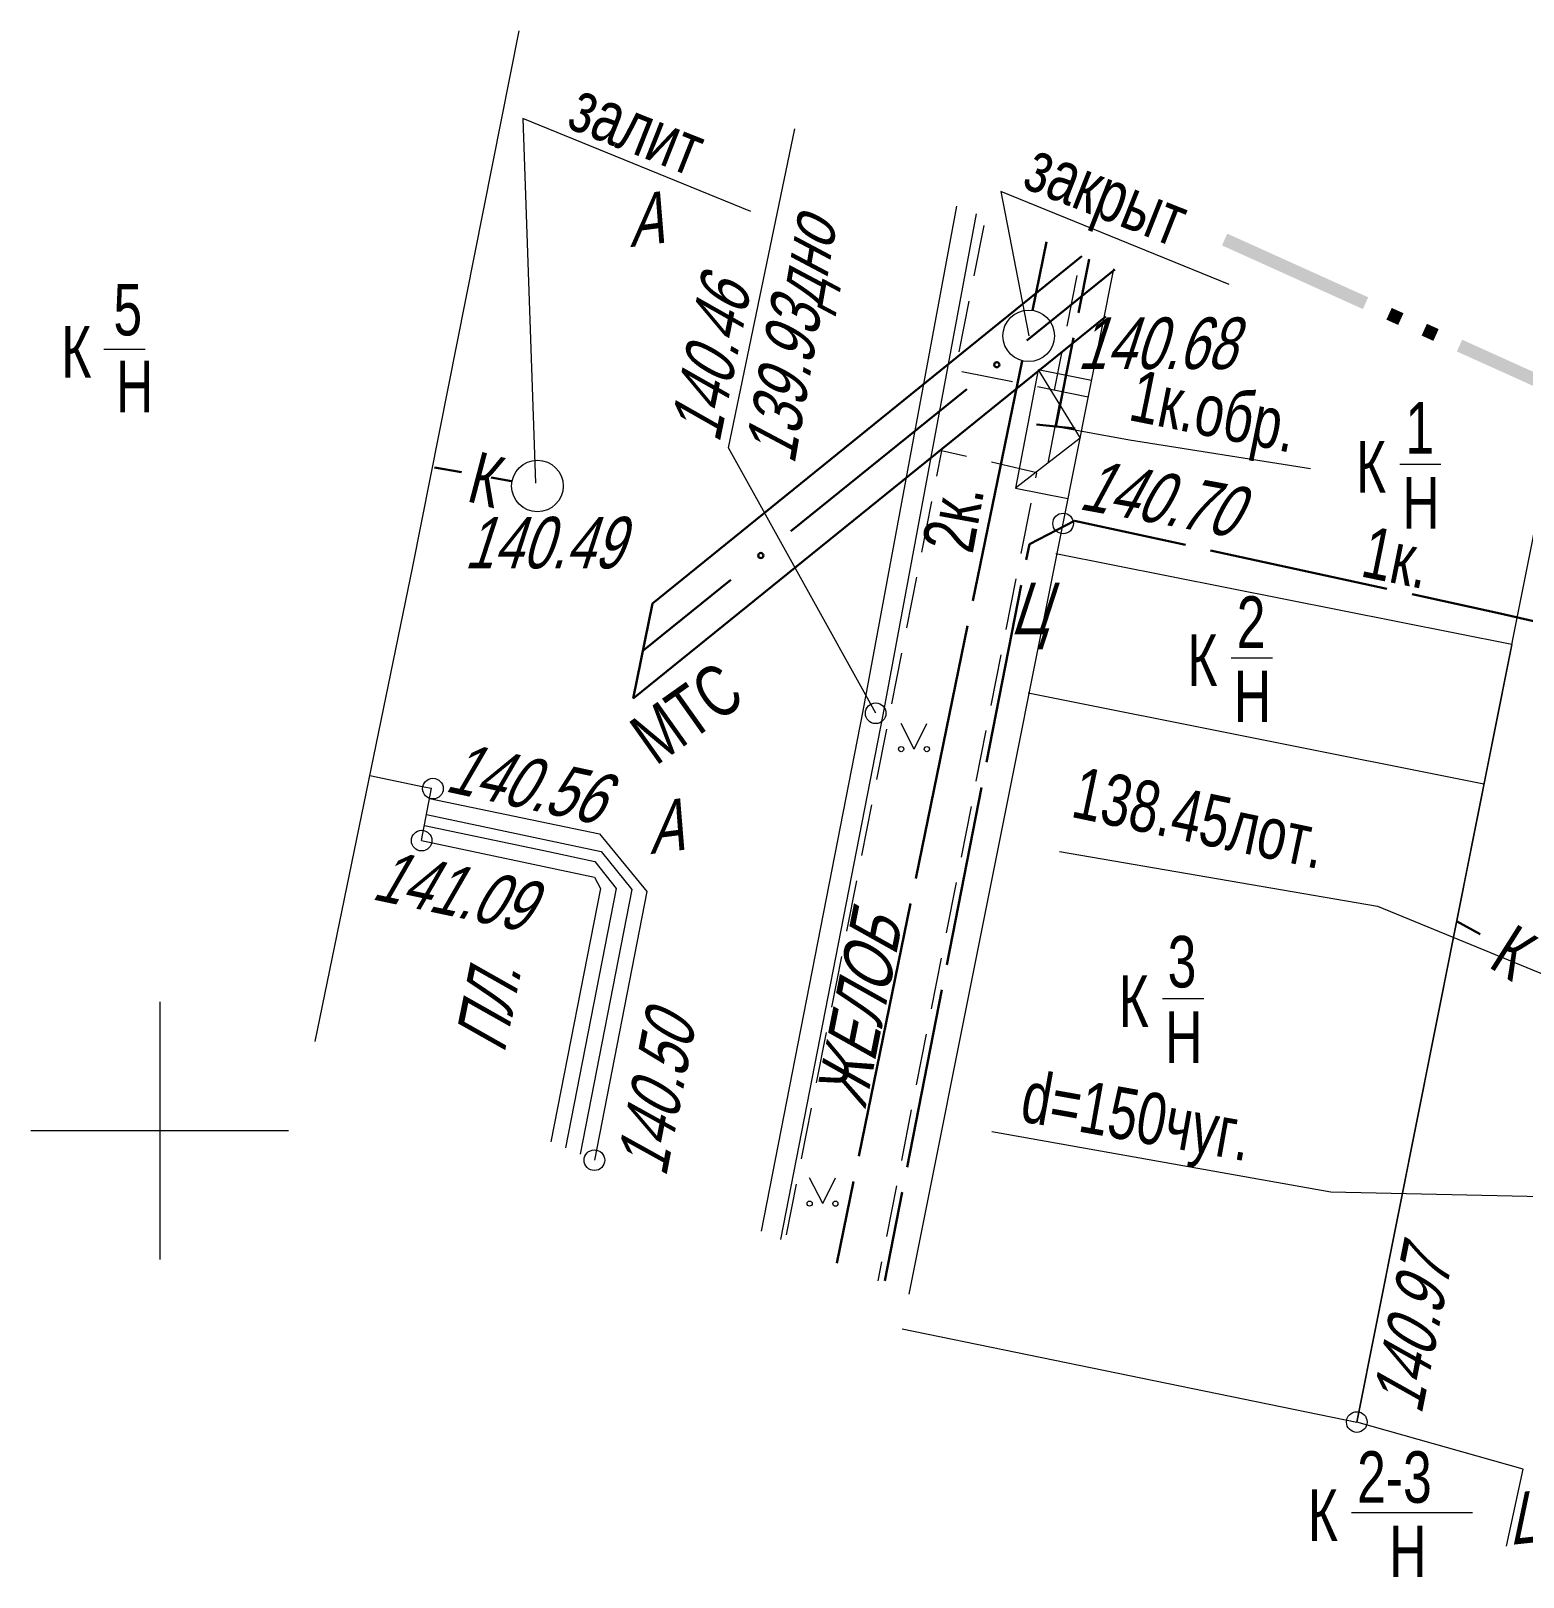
# Model space of a CAD drawing. Extents: x 10098 to 11902, y 8648 to 10202.
# Drawn here: x 11347.5 to 11376.45, y 9041.34 to 9071.33 of the extents above; entities that cross this region are included whole.
import ezdxf

# ---------------------------------------------------------------- set-up
doc = ezdxf.new("R2010")
doc.units = 0
for name, color, linetype in [('20_Строения', 7, 'Continuous'), ('21_Колодцы', 7, 'Continuous'), ('23_Ограждения', 7, 'Continuous'), ('24_Растительность', 7, 'Continuous'), ('38_Высотные_отметки', 7, 'Continuous'), ('50_Красные_линии', 7, 'Continuous'), ('51_Сетка_координат', 7, 'Continuous'), ('52_Топонимика', 7, 'Continuous'), ('Подписи_зданий', 7, 'Continuous')]:
    doc.layers.add(name, color=color, linetype=linetype)
for name, color, linetype, lineweight in [('4_Канализация', 16, 'Continuous', 30), ('6_Теплопровод', 3, 'Continuous', 30), ('7_Электрокабели', 1, 'Continuous', 30)]:
    doc.layers.add(name, color=color, linetype=linetype, lineweight=lineweight)
doc.styles.add('mggt', font='russian_1251.shx', dxfattribs={"width": 0.75, "oblique": 18, "height": 1})

msp = doc.modelspace()

# ---------------------------------------------------------------- hatches: boundary and pattern name
at = {"layer": '50_Красные_линии', "linetype": 'Continuous', "lineweight": 25}
for points in [[(11373.443, 9066.165), (11370.709, 9067.4), (11370.606, 9067.172), (11373.34, 9065.937)], [(11374.127, 9065.856), (11373.899, 9065.959), (11373.796, 9065.731), (11374.024, 9065.629)], [(11374.81, 9065.548), (11374.582, 9065.651), (11374.479, 9065.423), (11374.707, 9065.32)], [(11378, 9064.108), (11375.266, 9065.342), (11375.163, 9065.114), (11377.897, 9063.88)]]:
    msp.add_hatch(color=8, dxfattribs=at).paths.add_polyline_path(points)

# ---------------------------------------------------------------- linework, layer by layer
at = {"layer": '20_Строения', "color": 8, "lineweight": 15, "flags": 128}
for points in [[(11353.015, 9051.73), (11354.907, 9060.941), (11356.974, 9071.332)], [(11376.229, 9059.427), (11373.222, 9044.347)], [(11354.074, 9056.887), (11355.122, 9056.672), (11355.268, 9056.64)], [(11355.08, 9055.625), (11355.268, 9056.64)], [(11355.232, 9056.445), (11358.532, 9055.76), (11359.447, 9054.638), (11358.431, 9049.426)], [(11355.138, 9055.919), (11357.45, 9055.431), (11358.439, 9055.219), (11358.856, 9054.699), (11357.871, 9049.665)], [(11355.174, 9056.133), (11358.563, 9055.417), (11359.157, 9054.676), (11358.153, 9049.545)], [(11355.08, 9055.625), (11358.431, 9054.917), (11358.55, 9054.696), (11357.588, 9049.785)]]:
    msp.add_lwpolyline(points, dxfattribs=at)
at = {"layer": '20_Строения', "color": 8, "linetype": 'Continuous', "lineweight": 15, "flags": 128}
for points in [[(11361.674, 9048.047), (11363.643, 9058.145), (11365.463, 9067.934)], [(11362.05, 9047.887), (11364.035, 9058.066), (11365.842, 9067.782)], [(11364.536, 9046.83), (11367.524, 9061.778), (11368.506, 9066.716)], [(11368.075, 9064.552), (11367.039, 9064.758), (11366.603, 9062.461), (11367.619, 9062.259)], [(11367.039, 9064.758), (11367.852, 9063.43), (11366.603, 9062.461)], [(11367.446, 9064.094), (11367.228, 9062.945)]]:
    msp.add_lwpolyline(points, dxfattribs=at)
at = {"layer": '20_Строения', "color": 8, "linetype": 'Continuous', "lineweight": 15}
for points in [[(11373.222, 9044.347), (11376.843, 9062.509), (11381.169, 9061.646)], [(11364.403, 9046.158), (11373.222, 9044.347)], [(11376.129, 9041.941), (11376.447, 9043.434), (11373.222, 9044.347)]]:
    msp.add_lwpolyline(points, dxfattribs=at)
at = {"layer": '20_Строения', "color": 8, "lineweight": 15}
for points in [[(11376.229, 9059.427), (11367.386, 9061.19)], [(11375.689, 9056.72), (11366.847, 9058.483)]]:
    msp.add_lwpolyline(points, dxfattribs=at)
at = {"layer": '21_Колодцы', "color": 8, "linetype": 'Continuous', "lineweight": 9}
msp.add_circle((11366.857, 9065.417), 0.5, dxfattribs=at)
at = {"layer": '21_Колодцы', "color": 8, "lineweight": 9}
msp.add_circle((11357.326, 9062.504), 0.5, dxfattribs=at)
at = {"layer": '23_Ограждения', "color": 8, "linetype": 'Continuous', "lineweight": 15}
for p, q in [((11365.8, 9066.579), (11365.995, 9067.56)), ((11365.506, 9065.108), (11365.702, 9066.089)), ((11366.54, 9064.524), (11365.559, 9064.719)), ((11368.011, 9064.231), (11367.03, 9064.426)), ((11365.167, 9063.189), (11365.069, 9062.695)), ((11365.65, 9063.077), (11365.167, 9063.189)), ((11367.017, 9062.76), (11366.137, 9062.964)), ((11366.998, 9062.665), (11367.017, 9062.76)), ((11364.972, 9062.204), (11364.777, 9061.223)), ((11366.709, 9061.193), (11366.902, 9062.174)), ((11364.68, 9060.733), (11364.486, 9059.752)), ((11366.419, 9059.721), (11366.612, 9060.702)), ((11364.389, 9059.261), (11364.194, 9058.281)), ((11366.13, 9058.249), (11366.323, 9059.231)), ((11364.097, 9057.79), (11363.903, 9056.809)), ((11365.84, 9056.778), (11366.033, 9057.759)), ((11363.805, 9056.319), (11363.611, 9055.338)), ((11365.551, 9055.306), (11365.744, 9056.287)), ((11363.514, 9054.847), (11363.319, 9053.866)), ((11365.262, 9053.834), (11365.455, 9054.815)), ((11363.222, 9053.376), (11363.028, 9052.395)), ((11364.972, 9052.362), (11365.165, 9053.343)), ((11362.93, 9051.905), (11362.736, 9050.924)), ((11364.683, 9050.89), (11364.876, 9051.872)), ((11362.639, 9050.433), (11362.444, 9049.452)), ((11364.393, 9049.419), (11364.586, 9050.4)), ((11362.347, 9048.962), (11362.153, 9047.981)), ((11364.104, 9047.947), (11364.297, 9048.928)), ((11363.934, 9047.086), (11364.007, 9047.456))]:
    msp.add_line(p, q, dxfattribs=at)
for points in [[(11367.79, 9066.588), (11367.595, 9065.607)], [(11367.498, 9065.116), (11367.348, 9064.363)]]:
    msp.add_lwpolyline(points, dxfattribs=at)
at = {"layer": '24_Растительность', "color": 8, "linetype": 'Continuous', "lineweight": 15}
for p, q in [((11364.636, 9057.4), (11364.381, 9057.9)), ((11364.636, 9057.4), (11364.881, 9057.9)), ((11362.862, 9048.584), (11362.607, 9049.084)), ((11362.862, 9048.584), (11363.107, 9049.084))]:
    msp.add_line(p, q, dxfattribs=at)
at = {"layer": '24_Растительность', "color": 8, "linetype": 'Continuous', "lineweight": 9}
for centre in [(11364.381, 9057.4), (11364.881, 9057.4), (11362.607, 9048.584), (11363.107, 9048.583)]:
    msp.add_circle(centre, 0.05, dxfattribs=at)
at = {"layer": '38_Высотные_отметки', "color": 8, "linetype": 'Continuous', "lineweight": 15, "elevation": 140.464}
msp.add_lwpolyline([(11363.888, 9058.096), (11361.032, 9063.246), (11362.321, 9069.431)], dxfattribs=at)
at = {"layer": '38_Высотные_отметки', "color": 8, "lineweight": 9}
for centre in [(11367.524, 9061.778, 140.699), (11363.888, 9058.096, 140.464), (11355.299, 9056.634), (11355.08, 9055.625, 141.086), (11358.431, 9049.426), (11373.222, 9044.347, 140.972)]:
    msp.add_circle(centre, 0.2, dxfattribs=at)
at = {"layer": '4_Канализация', "color": 8, "linetype": 'Continuous', "lineweight": 30}
msp.add_line((11375.159, 9054.065), (11375.616, 9053.809), dxfattribs=at)
at = {"layer": '4_Канализация', "color": 8, "linetype": 'Continuous', "lineweight": 15}
for points in [[(11361.469, 9067.832), (11357.042, 9069.634), (11357.286, 9062.561)], [(11370.746, 9066.414), (11366.319, 9068.216), (11366.857, 9065.417)], [(11367.456, 9055.413), (11373.622, 9054.355), (11377.247, 9052.864)], [(11366.14, 9049.984), (11372.72, 9048.814), (11377.116, 9048.715)]]:
    msp.add_lwpolyline(points, dxfattribs=at)
at = {"layer": '4_Канализация', "color": 8, "linetype": 'Continuous', "lineweight": 30}
for points in [[(11355.856, 9062.771), (11355.328, 9062.866)], [(11356.823, 9062.596), (11356.43, 9062.667)]]:
    msp.add_lwpolyline(points, dxfattribs=at)
at = {"layer": '51_Сетка_координат', "color": 8, "lineweight": 15}
for points in [[(11350, 9052.5), (11350, 9047.5)], [(11347.5, 9050), (11352.5, 9050)]]:
    msp.add_lwpolyline(points, dxfattribs=at)
at = {"layer": '6_Теплопровод', "color": 8, "linetype": 'Continuous', "lineweight": 30}
for p, q in [((11359.556, 9060.227), (11367.889, 9066.963)), ((11366.822, 9065.328), (11368.528, 9066.707)), ((11359.184, 9058.383), (11368.353, 9065.795)), ((11362.243, 9061.627), (11365.655, 9064.385)), ((11359.37, 9059.305), (11361.076, 9060.684))]:
    msp.add_line(p, q, dxfattribs=at)
msp.add_lwpolyline([(11359.556, 9060.227), (11359.184, 9058.383)], dxfattribs=at)
for centre in [(11366.238, 9064.857), (11361.659, 9061.156)]:
    msp.add_circle(centre, 0.05, dxfattribs=at)
at = {"layer": '7_Электрокабели', "color": 8, "linetype": 'Continuous', "lineweight": 30}
for p, q in [((11367.203, 9067.238), (11366.93, 9065.912)), ((11367.82, 9065.866), (11368.027, 9066.908)), ((11367.383, 9063.659), (11367.723, 9065.376)), ((11366.729, 9064.934), (11365.773, 9060.28)), ((11367.756, 9063.623), (11367.01, 9063.695)), ((11366.869, 9061.374), (11367.742, 9061.83)), ((11367.742, 9061.83), (11369.897, 9061.361)), ((11366.809, 9061.07), (11366.869, 9061.374)), ((11370.386, 9061.255), (11373.806, 9060.51)), ((11366.04, 9057.145), (11366.713, 9060.58)), ((11374.295, 9060.404), (11376.005, 9060.032)), ((11365.672, 9059.79), (11364.666, 9054.892)), ((11376.005, 9060.032), (11376.936, 9059.818)), ((11365.27, 9053.219), (11365.943, 9056.654)), ((11364.565, 9054.403), (11363.559, 9049.505)), ((11364.5, 9049.293), (11365.174, 9052.728)), ((11363.458, 9049.015), (11363.132, 9047.427)), ((11364.067, 9047.085), (11364.404, 9048.803))]:
    msp.add_line(p, q, dxfattribs=at)
at = {"layer": '7_Электрокабели', "color": 8, "linetype": 'Continuous', "lineweight": 15}
msp.add_lwpolyline([(11367.393, 9063.659), (11368.811, 9063.402), (11372.326, 9062.847)], dxfattribs=at)
at = {"layer": 'Подписи_зданий', "color": 8, "linetype": 'Continuous', "lineweight": 15}
for p, q in [((11348.916, 9065.162), (11349.716, 9065.162)), ((11374.055, 9062.926), (11374.855, 9062.926)), ((11370.786, 9059.174), (11371.586, 9059.174)), ((11369.452, 9052.561), (11370.252, 9052.561)), ((11373.121, 9042.589), (11375.463, 9042.589))]:
    msp.add_line(p, q, dxfattribs=at)

# ---------------------------------------------------------------- texts
at = {"layer": '38_Высотные_отметки', "color": 8, "lineweight": 15, "style": 'mggt', "oblique": 18, "width": 0.75}
for s, rotation, p in [('139.93дно', 80.0459, (11362.312, 9062.904, 139.93)), ('140.46    ', 78.4288, (11360.856, 9063.319, 140.464)), ('140.70    ', 349.6045, (11367.808, 9062.059, 140.699)), ('140.56    ', 347.7421, (11355.51, 9056.586, 140.559)), ('141.09    ', 347.9828, (11354.089, 9054.493, 141.086)), ('140.50    ', 79.0253, (11359.821, 9049.08)), ('140.97    ', 78.723, (11374.477, 9044.472, 140.972))]:
    msp.add_text(s, height=1, rotation=rotation, dxfattribs=at).set_placement(p)
for s, p in [('140.68    ', (11367.796, 9064.774, 140.68)), ('140.49    ', (11355.904, 9060.906, 140.485))]:
    msp.add_text(s, height=1, dxfattribs=at).set_placement(p)
at = {"layer": '4_Канализация', "color": 8, "linetype": 'Continuous', "lineweight": 15, "style": 'mggt', "width": 0.75}
for s, rotation, p in [('залит', 338.4101, (11357.862, 9069.469)), ('закрыт', 338.4101, (11366.701, 9068.308)), ('К', 345.3517, (11355.925, 9062.217)), ('138.45лот.', 348.099, (11367.648, 9056.092)), ('К                   ', 327.6522, (11375.749, 9053.189)), ('d=150чуг.', 349.9196, (11366.662, 9050.188))]:
    msp.add_text(s, height=1, rotation=rotation, dxfattribs=at).set_placement(p)
at = {"layer": '52_Топонимика', "color": 8, "lineweight": 15, "style": 'mggt', "oblique": 18, "width": 0.75}
for p in [(11359.124, 9067.137), (11359.515, 9055.362)]:
    msp.add_text('А', height=1, rotation=7.4227, dxfattribs=at).set_placement(p)
at = {"layer": '52_Топонимика', "color": 8, "linetype": 'Continuous', "lineweight": 15, "style": 'mggt', "oblique": 18, "width": 0.75}
msp.add_text('Ц', height=1, dxfattribs=at).set_placement((11366.497, 9059.627))
for s, rotation, p in [('ЖЕЛОБ', 78.7139, (11363.686, 9050.397)), ('ПЛ.', 78.547, (11356.686, 9051.481)), ('Ц', 6.2006, (11376.187, 9041.96))]:
    msp.add_text(s, height=1, rotation=rotation, dxfattribs=at).set_placement(p)
at = {"layer": '6_Теплопровод', "color": 8, "linetype": 'Continuous', "lineweight": 15, "style": 'mggt', "width": 0.75}
msp.add_text('МТС', height=1, rotation=35.3394, dxfattribs=at).set_placement((11359.622, 9057.066))
at = {"layer": '7_Электрокабели', "color": 8, "linetype": 'Continuous', "lineweight": 15, "style": 'mggt', "width": 0.75}
for s, rotation, p in [('1к.обр.', 348.5559, (11368.764, 9063.79)), ('2к.', 79.6131, (11365.767, 9061.168)), ('1к.', 348.5559, (11373.268, 9060.756))]:
    msp.add_text(s, height=1, rotation=rotation, dxfattribs=at).set_placement(p)
at = {"layer": 'Подписи_зданий', "color": 8, "linetype": 'Continuous', "lineweight": 15, "style": 'mggt', "width": 0.75}
for s, p in [('5', (11349.1, 9065.426)), ('К', (11348.088, 9064.608)), ('Н', (11349.15, 9063.936)), ('1', (11374.166, 9063.132)), ('К', (11373.205, 9062.376)), ('Н', (11374.105, 9061.676)), ('2', (11370.892, 9059.365)), ('К', (11369.935, 9058.624)), ('Н', (11370.835, 9057.924)), ('3', (11369.552, 9052.777)), ('К', (11368.602, 9052.011)), ('Н', (11369.502, 9051.311)), ('2-3', (11373.227, 9042.78)), ('К', (11372.271, 9042.039)), ('Н', (11373.85, 9041.339))]:
    msp.add_text(s, height=1, dxfattribs=at).set_placement(p)

doc.saveas('drawing.dxf')
